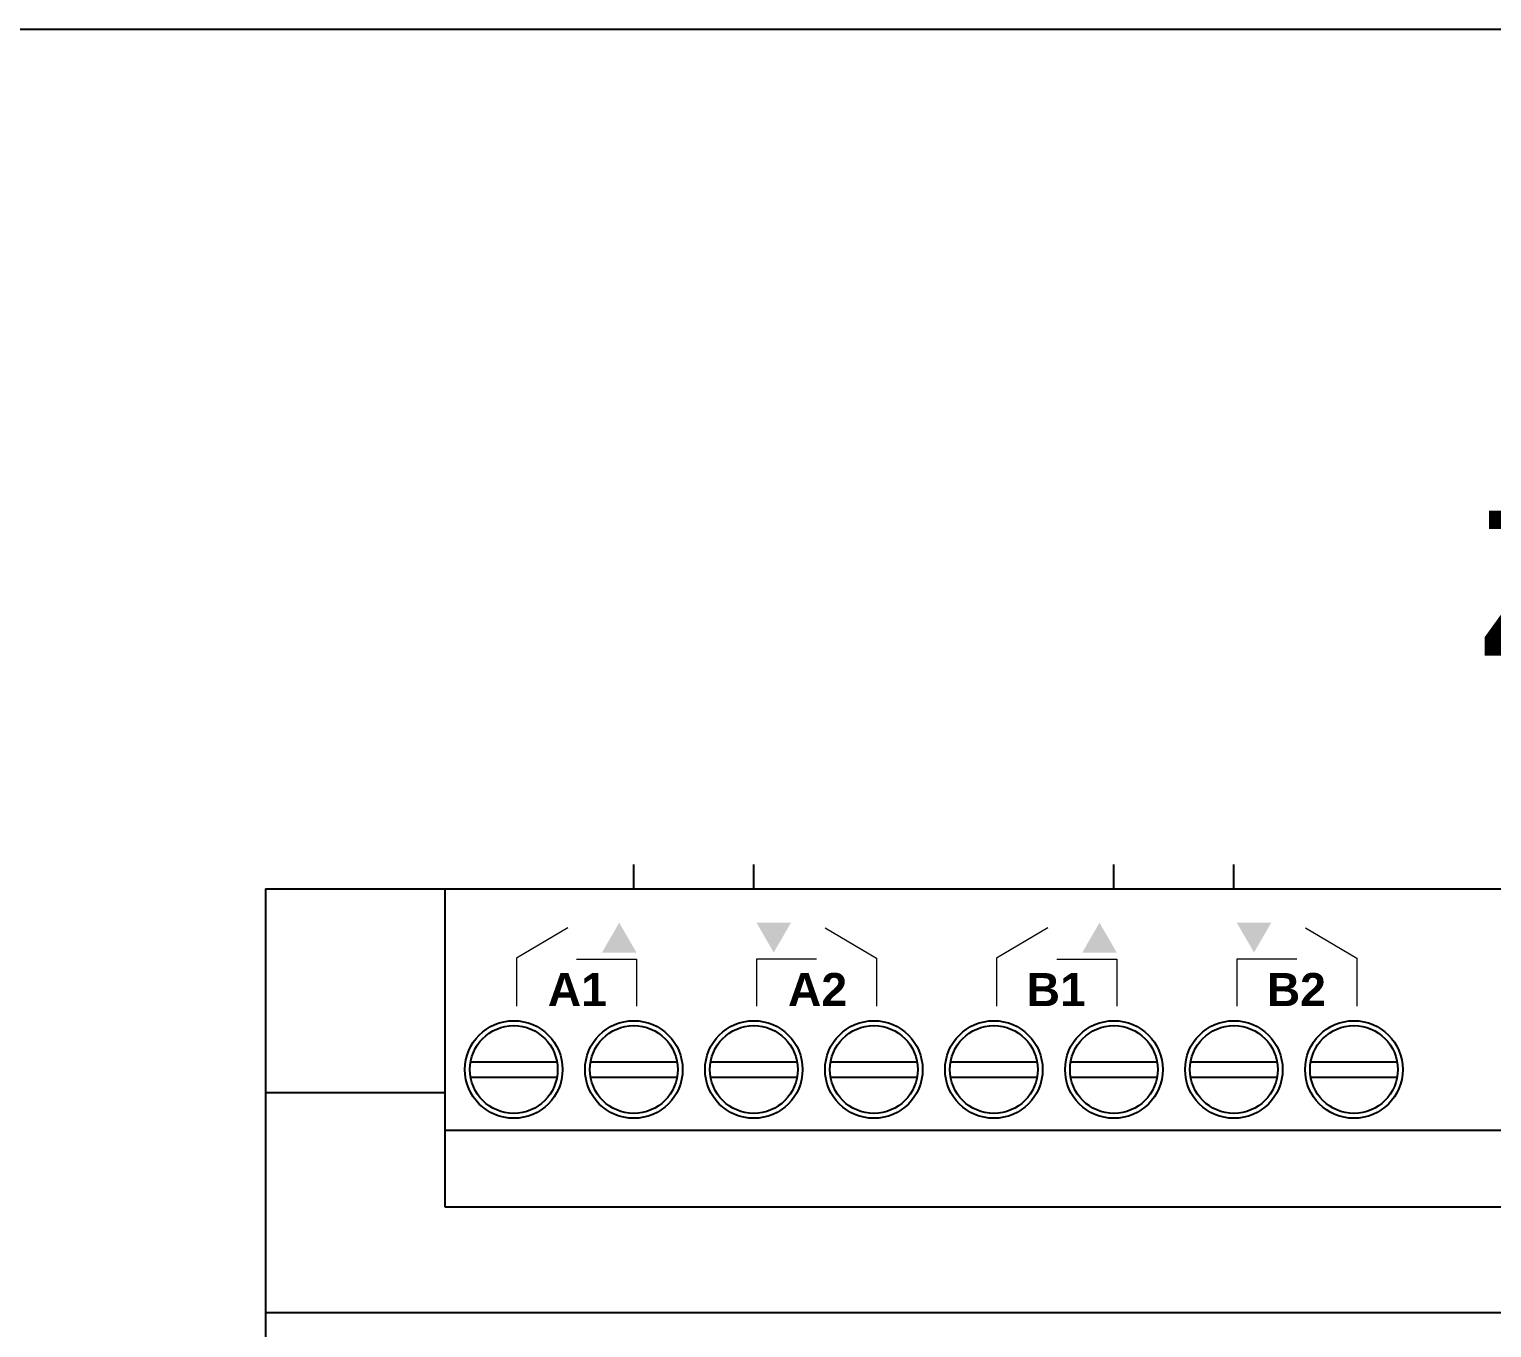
# Model space of a CAD drawing. Header units: millimetres. Extents: x 2517 to 4319, y 573 to 1664.
# Drawn here: x 2763.3 to 2840.6, y 1595.3 to 1664 of the extents above; entities that cross this region are included whole.
import ezdxf
from ezdxf.enums import TextEntityAlignment as Align

# ---------------------------------------------------------------- set-up
doc = ezdxf.new("R2010")
doc.units = ezdxf.units.MM
doc.set_wipeout_variables(frame=1)
for name, color, linetype in [('devices', 7, 'Continuous'), ('Enclosure', 7, 'Continuous'), ('Serigraph', 7, 'Continuous')]:
    doc.layers.add(name, color=color, linetype=linetype)
doc.styles.add('Arial Rounded', font='')
doc.styles.get("Standard").update_dxf_attribs({"font": 'arial.ttf'})
doc.styles.get('Arial Rounded').set_extended_font_data('Arial Rounded MT Bold')

# ---------------------------------------------------------------- blocks, each defined once
blk = doc.blocks.new('ZIO-MB24_ENVOLVENTE')
at = {"layer": 'Enclosure'}
for p, q in [((0, 45), (211.6, 45)), ((0, 45), (0, -45)), ((9.504, 28.172), (9.504, 45)), ((0, 34.234), (9.504, 34.234)), ((9.504, 32.245), (202.283, 32.245)), ((202.283, 28.172), (9.504, 28.172)), ((211.6, 22.571), (0, 22.571))]:
    blk.add_line(p, q, dxfattribs=at)
for points in [[(10.839, 35.852), (15.408, 35.852)], [(17.188, 35.852), (21.757, 35.852)], [(23.532, 35.852), (28.102, 35.852)], [(29.881, 35.852), (34.451, 35.852)], [(36.226, 35.852), (40.796, 35.852)], [(42.575, 35.852), (47.145, 35.852)], [(48.92, 35.852), (53.49, 35.852)], [(55.269, 35.852), (59.839, 35.852)], [(10.839, 35.046), (15.408, 35.046)], [(17.188, 35.046), (21.757, 35.046)], [(23.532, 35.046), (28.102, 35.046)], [(29.881, 35.046), (34.451, 35.046)], [(36.226, 35.046), (40.796, 35.046)], [(42.575, 35.046), (47.145, 35.046)], [(48.92, 35.046), (53.49, 35.046)], [(55.269, 35.046), (59.839, 35.046)]]:
    blk.add_lwpolyline(points, dxfattribs=at)
for centre, radius in [((13.123, 35.449), 2.58), ((19.472, 35.449), 2.58), ((25.817, 35.449), 2.58), ((32.166, 35.449), 2.58), ((38.511, 35.449), 2.58), ((44.86, 35.449), 2.58), ((51.205, 35.449), 2.58), ((57.554, 35.449), 2.58), ((13.123, 35.449), 2.32), ((19.472, 35.449), 2.32), ((25.817, 35.449), 2.32), ((32.166, 35.449), 2.32), ((38.511, 35.449), 2.32), ((44.86, 35.449), 2.32), ((51.205, 35.449), 2.32), ((57.554, 35.449), 2.32)]:
    blk.add_circle(centre, radius, dxfattribs=at)
blk = doc.blocks.new('ZIO-MB24_SERIGRAFIA')
at = {"layer": 'Serigraph'}
h = blk.add_hatch(color=256, dxfattribs=at)
h.dxf.hatch_style = 2
h.paths.add_polyline_path([(19.611, 41.637), (18.699, 43.215), (17.788, 41.637)])
h = blk.add_hatch(color=256, dxfattribs=at)
h.dxf.hatch_style = 2
h.paths.add_polyline_path([(27.783, 43.215), (26.871, 41.637), (25.96, 43.215)])
h = blk.add_hatch(color=256, dxfattribs=at)
h.dxf.hatch_style = 2
h.paths.add_polyline_path([(45.011, 41.637), (44.099, 43.215), (43.188, 41.637)])
h = blk.add_hatch(color=256, dxfattribs=at)
h.dxf.hatch_style = 2
h.paths.add_polyline_path([(53.183, 43.215), (52.271, 41.637), (51.36, 43.215)])
at = {"layer": 'Serigraph', "lineweight": 18}
for p, q in [((15.975, 42.944), (13.26, 41.346)), ((29.595, 42.944), (32.311, 41.346)), ((41.375, 42.944), (38.66, 41.346)), ((54.995, 42.944), (57.711, 41.346)), ((13.26, 41.346), (13.26, 38.808)), ((16.435, 41.283), (19.611, 41.283)), ((19.611, 41.283), (19.611, 38.808)), ((29.135, 41.283), (25.96, 41.283)), ((25.96, 41.283), (25.96, 38.808)), ((32.311, 41.346), (32.311, 38.808)), ((38.66, 41.346), (38.66, 38.808)), ((41.836, 41.283), (45.011, 41.283)), ((45.011, 41.283), (45.011, 38.808)), ((54.535, 41.283), (51.36, 41.283)), ((51.36, 41.283), (51.36, 38.808)), ((57.711, 41.346), (57.711, 38.808))]:
    blk.add_line(p, q, dxfattribs=at)
at = {"layer": 'Serigraph', "style": 'Arial Rounded'}
for s, p in [('A1', (14.921, 38.801)), ('A2', (27.622, 38.801)), ('B1', (40.244, 38.801)), ('B2', (52.944, 38.801))]:
    blk.add_text(s, height=1.7525, dxfattribs=at).set_placement(p)
blk = doc.blocks.new('ZIO-MB24_ATT_DEF')
blk.add_wipeout([(0, 45), (211.6, 45), (211.6, -45), (0, -45)])
for p, q in [((19.472, 45), (19.472, 46.289)), ((25.817, 45), (25.817, 46.289)), ((44.86, 45), (44.86, 46.289)), ((51.205, 45), (51.205, 46.289))]:
    blk.add_line(p, q)
at = {"layer": 'Enclosure'}
blk.add_blockref('ZIO-MB24_ENVOLVENTE', (0, 0), dxfattribs=at)
at = {"layer": 'Serigraph'}
blk.add_blockref('ZIO-MB24_SERIGRAFIA', (0, 0), dxfattribs=at)
at = {"color": 3, "flags": 2}
blk.add_attdef('REFERENCE', text='', height=2.5, dxfattribs=at).set_placement((35.324, 28.944), align=Align.CENTER)
at = {"color": 3}
blk.add_attdef('PHYSICAL_ADD.', text='', height=2.5, dxfattribs=at).set_placement((160.052, 28.959), align=Align.CENTER)

msp = doc.modelspace()

# ---------------------------------------------------------------- block references
at = {"layer": 'devices'}
msp.add_blockref('ZIO-MB24_ATT_DEF', (2775.777, 1573.49), dxfattribs=at)

# ---------------------------------------------------------------- texts
at = {"insert": (2839.672, 1640.829), "char_height": 10, "attachment_point": 1}
msp.add_mtext_dynamic_manual_height_columns('zennio-ziomb24v2', width=103.51796, gutter_width=12.5, heights=[16.849], dxfattribs=at)

# ---------------------------------------------------------------- next in the draw order: linework, layer by layer
msp.add_lwpolyline([(2751.791, 1663.966), (3017.777, 1663.966), (3017.777, 1508.166), (2751.791, 1508.166)], close=True)

doc.saveas('drawing.dxf')
